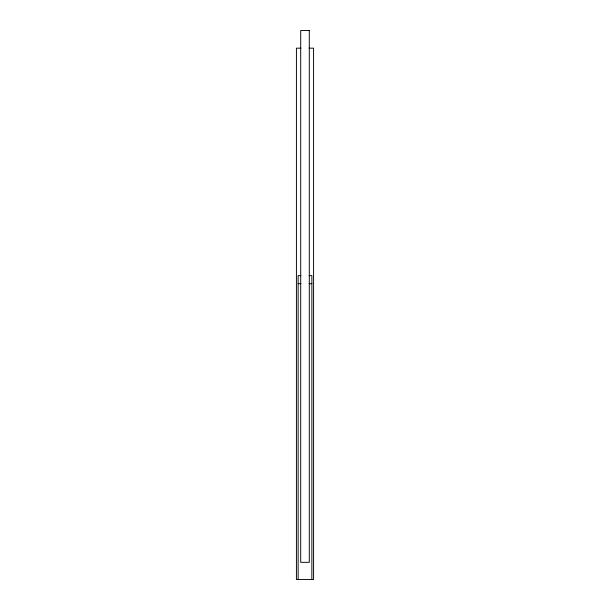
<?xml version="1.0" encoding="UTF-8"?>
<svg xmlns="http://www.w3.org/2000/svg" width="610" height="610" viewBox="0 0 610 610"><rect width="100%" height="100%" fill="white"/><g stroke="black" fill="none" stroke-linecap="round" stroke-linejoin="round"><path stroke-width="0.91" d="M300.936 48.175L296.422 48.175L296.422 579.5L313.578 579.5L313.578 48.175L309.064 48.175M300.882 275.636L298.137 275.636L298.137 579.5M309.117 275.636L311.862 275.636L311.862 579.5M298.137 283.673L300.882 283.673M309.117 283.673L311.862 283.673M309.293 30.5L300.707 30.5L300.707 562.336L309.293 562.336L309.293 30.5"/></g></svg>
